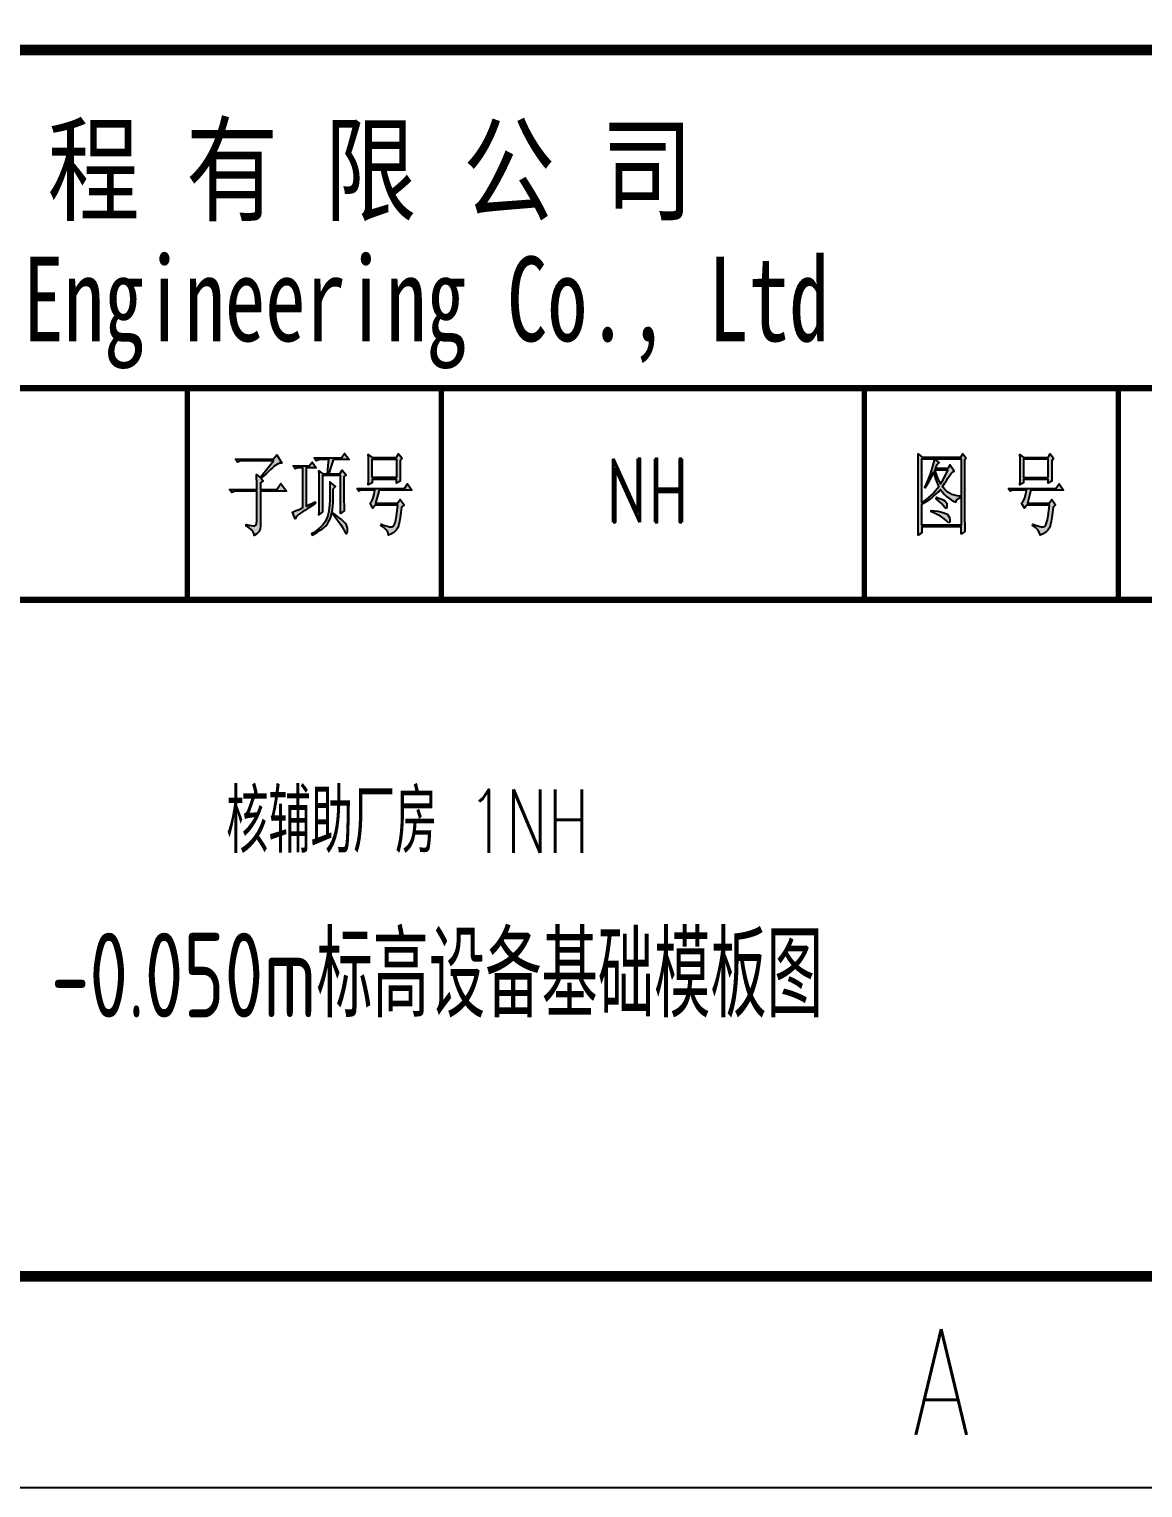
# Model space of a CAD drawing. Extents: x -383207 to 558143, y -95136 to 11777.
# Drawn here: x 189836 to 192468, y -93617 to -90167 of the extents above; entities that cross this region are included whole.
import ezdxf
from ezdxf.enums import TextEntityAlignment as Align

# ---------------------------------------------------------------- set-up
doc = ezdxf.new("R2010")
doc.units = 0
doc.linetypes.add('CONTINOUS', pattern=[0])
doc.layers.get('0').update_dxf_attribs({"linetype": 'CONTINUOUS'})
for name, color, linetype in [('1', 7, 'CONTINUOUS'), ('DIM', 3, 'CONTINUOUS'), ('TK', 4, 'CONTINUOUS'), ('图框', 4, 'CONTINOUS')]:
    doc.layers.add(name, color=color, linetype=linetype)
doc.styles.add('HZ', font='TXT.shx', dxfattribs={"width": 0.7, "bigfont": 'hz.shx'})
doc.styles.add('RH', font='romans.shx', dxfattribs={"width": 0.7, "bigfont": 'hz.shx'})
doc.styles.add('romand', font='romand.shx', dxfattribs={"width": 0.7, "height": 200, "bigfont": 'OCHINESE.shx'})
doc.styles.add('TSSD_Dimension', font='Tssdeng.shx', dxfattribs={"width": 0.7, "bigfont": 'tssdchn.shx'})
doc.styles.add('宋体', font='', dxfattribs={"width": 0.7})
doc.styles.get('宋体').set_extended_font_data('SimSun')

# ---------------------------------------------------------------- blocks, each defined once
blk = doc.blocks.new('tk')
at = {"color": 4}
for p, q in [((719081, -99198.6), (678781, -99198.6)), ((719581, -99698.6), (677531, -99698.6))]:
    blk.add_line(p, q, dxfattribs=at)
at = {"color": 4, "style": 'HZ', "width": 0.7}
blk.add_text('A', height=250, dxfattribs=at).set_placement((716562.2, -99573.6), align=Align.CENTER)

msp = doc.modelspace()

# ---------------------------------------------------------------- hatches: boundary and pattern name
at = {"layer": '1'}
h = msp.add_hatch(color=2, dxfattribs=at)
h.paths.add_polyline_path([(190382.5, -91342.2), (190382.5, -91260.1), (190443.6, -91260.1), (190430.1, -91241.9), (190420.9, -91256.1), (190382.5, -91256.1), (190382.5, -91240.2), (190388.9, -91235.2), (190383.6, -91230.2), (190389.8, -91224.1), (190395.5, -91218.6), (190401, -91213.4), (190405.9, -91208.9), (190410.7, -91204.9), (190414.9, -91201.1), (190422.3, -91196.1), (190428.2, -91193.7), (190432.5, -91193.5), (190420.9, -91174.3), (190412.6, -91184.5), (190322.9, -91184.5), (190327.7, -91191.1), (190333.4, -91189.2), (190339.3, -91188.5), (190413.3, -91188.5), (190381.3, -91227.6), (190373, -91220.3), (190373.7, -91246.6), (190373.7, -91256.1), (190309.4, -91256.1), (190314.2, -91262.7), (190320.1, -91260.8), (190325.8, -91260.1), (190373.7, -91260.1), (190373.7, -91331), (190372.3, -91339.8), (190368.9, -91341.9), (190364.9, -91341.5), (190359.2, -91340.8), (190351.6, -91339.3), (190348.1, -91338.6), (190348.1, -91342.6), (190355.4, -91346.7), (190361.1, -91351.2), (190364.9, -91356.4), (190367, -91361.9), (190367.3, -91364.5), (190373.7, -91360.7), (190378.4, -91355.7), (190381.3, -91349.5)])
h.paths.add_polyline_path([(190528.8, -91222.6), (190571.7, -91222.6), (190571.7, -91312.8), (190580, -91306.1), (190579.8, -91296.9), (190579.3, -91279.3), (190579.3, -91226), (190584.8, -91221), (190575.3, -91210.3), (190570.1, -91218.6), (190543.7, -91218.6), (190547.1, -91207.7), (190549.9, -91198.7), (190552.3, -91191.3), (190554.2, -91185.6), (190554.4, -91185.2), (190591.6, -91185.2), (190581.2, -91170.9), (190573.6, -91181.1), (190509.3, -91181.1), (190514.1, -91187.8), (190520, -91185.9), (190525.7, -91185.2), (190543.7, -91185.2), (190543.3, -91191.3), (190542.5, -91199.4), (190541.4, -91209.4), (190540.4, -91218.6), (190529.3, -91218.6), (190520.5, -91212), (190520.7, -91220.3), (190521, -91228.8), (190521, -91246.6), (190521.2, -91255.8), (190521.2, -91275.1), (190521, -91284.8), (190521, -91293.8), (190520.7, -91302.3), (190520.7, -91310.4), (190520.5, -91316.1), (190528.8, -91308.5)])
h.paths.add_polyline_path([(190501, -91295.9), (190509.8, -91290.2), (190512.4, -91288.6), (190511.2, -91285.3), (190490.1, -91295.2), (190490.1, -91204.4), (190513.6, -91204.4), (190504.1, -91191.1), (190497.2, -91200.1), (190459.3, -91200.1), (190464, -91206.8), (190469.7, -91204.9), (190475.7, -91204.4), (190482.5, -91204.4), (190482.5, -91298.5), (190473.5, -91302.8), (190466.7, -91305.9), (190461.4, -91308), (190458.1, -91309.2), (190457.6, -91309.4), (190464.5, -91325.1), (190467.6, -91319.9), (190471.6, -91316.1), (190473.8, -91314.4), (190477.1, -91312.1), (190481.4, -91309), (190486.8, -91305.2), (190493.5, -91300.9)])
h.paths.add_polyline_path([(190550.4, -91315.1), (190551.3, -91309.9), (190552.3, -91303.3), (190553, -91295.7), (190553.7, -91286.7), (190553.9, -91276.7), (190554.2, -91265.8), (190554.4, -91254.4), (190559.6, -91248.5), (190546.1, -91237.6), (190546.3, -91247.1), (190546.3, -91265.1), (190545.9, -91282.6), (190545.6, -91290.9), (190544.7, -91301.1), (190543, -91310.2), (190541.1, -91318.2), (190538.5, -91325.3), (190536.4, -91330.3), (190533.3, -91334.8), (190529.7, -91339.3), (190525.2, -91344.1), (190519.8, -91348.8), (190513.6, -91353.6), (190506.7, -91358.3), (190502.5, -91361.1), (190504.1, -91363.5), (190511.5, -91359.7), (190517.9, -91355.9), (190523.6, -91352.1), (190528.8, -91348.6), (190533.3, -91344.8), (190535.7, -91342.6), (190540.4, -91337.2), (190544.2, -91330.8), (190547.5, -91323.4)])
h.paths.add_polyline_path([(190573.6, -91327.2), (190567.7, -91322.3), (190560.3, -91316.3), (190554.9, -91311.8), (190553.7, -91314.4), (190559.4, -91321.8), (190564.4, -91328.2), (190568.4, -91333.6), (190571.2, -91337.7), (190575.5, -91344.5), (190579.3, -91351.4), (190581.7, -91355.9), (190585.5, -91361.1), (190588.1, -91356.2), (190588.3, -91347.6), (190585.7, -91340.3), (190584.8, -91338.6), (190582.2, -91335.5), (190578.6, -91331.7)])
h.paths.add_polyline_path([(190712.4, -91216), (190712.4, -91187.8), (190716.9, -91181.8), (190708.8, -91171.9), (190703.6, -91180.2), (190646, -91180.2), (190637.2, -91173.5), (190637.4, -91182.1), (190637.7, -91190.9), (190637.7, -91226.9), (190637.4, -91235.7), (190637.2, -91244), (190637.2, -91244.5), (190646, -91240.2), (190646, -91231.9), (190704.1, -91231.9), (190704.1, -91241.1), (190712.8, -91235.9), (190712.6, -91231.2), (190712.6, -91224.5)])
h.paths.add_polyline_path([(190646, -91184.5), (190704.1, -91184.5), (190704.1, -91227.6), (190646, -91227.6)], flags=16)
h.paths.add_polyline_path([(190662.8, -91257.7), (190740.3, -91257.7), (190729.7, -91242.8), (190722.3, -91253.5), (190609.7, -91253.5), (190614.4, -91260.1), (190619.6, -91257.7), (190652.8, -91257.7), (190650.9, -91267.2), (190649, -91275.3), (190648.1, -91277.7), (190644.3, -91285), (190641.2, -91288.6), (190648.1, -91300.2), (190653.5, -91292.6), (190707.1, -91292.6), (190705.5, -91306.6), (190703.8, -91318.2), (190702.2, -91327.5), (190700.3, -91334.8), (190698.4, -91339.6), (190696.5, -91342.4), (190696, -91342.6), (190692.4, -91343.8), (190687.5, -91343.8), (190681.5, -91342.6), (190673.9, -91340.3), (190667.5, -91337.7), (190666.8, -91341), (190673.9, -91346), (190679.4, -91351.2), (190683, -91356.6), (190684.8, -91362.3), (190684.8, -91363.5), (190692, -91360.7), (190697.2, -91357.8), (190698.4, -91356.9), (190703.1, -91352.4), (190706.4, -91347.6), (190707.9, -91344.3), (190709.3, -91338.9), (190710.9, -91331.5), (190712.6, -91321.8), (190714.3, -91310.2), (190715.9, -91297.6), (190721.6, -91291.9), (190712.8, -91279.3), (190706.4, -91288.6), (190654.5, -91288.6)])
h = msp.add_hatch(color=2, dxfattribs=at)
h.paths.add_polyline_path([(192046.7, -91328.9), (192046.7, -91186.8), (192050.2, -91181.8), (192042.2, -91171.9), (192037.4, -91179.5), (191945.9, -91179.5), (191936.6, -91171.9), (191936.9, -91181.4), (191937.1, -91190.4), (191937.1, -91347.4), (191936.9, -91356.2), (191936.6, -91363.5), (191945.4, -91358.5), (191945.4, -91344.3), (192038.6, -91344.3), (192038.6, -91361.9), (192047.4, -91355.2), (192046.9, -91346.9), (192046.9, -91338.1)])
h.paths.add_polyline_path([(191945.4, -91290.2), (191951.3, -91287.2), (191957, -91283.8), (191962.7, -91280.3), (191968.2, -91276.2), (191973.4, -91272), (191978.6, -91267.2), (191983.8, -91262.2), (191988.8, -91257), (191989.5, -91256.1), (191994.3, -91262), (191999, -91267.5), (192004, -91272.4), (192009.2, -91276.7), (192014.7, -91280.5), (192020.6, -91283.6), (192025.8, -91286), (192028.4, -91280.3), (192033.9, -91276.2), (192036.2, -91275.3), (192036.2, -91272), (192029.1, -91271), (192022.7, -91269.6), (192016.6, -91267.5), (192010.9, -91264.6), (192005.6, -91261.3), (192000.9, -91257), (191996.4, -91252.3), (191994.3, -91249.4), (191999.2, -91241.9), (192003.5, -91235), (192007.3, -91228.8), (192009.9, -91224.3), (192014.7, -91217.9), (192019.6, -91213.6), (192021.8, -91212.7), (192011.8, -91197.7), (192006.6, -91206), (191977.4, -91206), (191980.7, -91198.7), (191981.9, -91196.8), (191986.7, -91191.8), (191975.5, -91183.5), (192038.6, -91183.5), (192038.6, -91340.3), (191945.4, -91340.3)], flags=16)
h.paths.add_polyline_path([(191967.5, -91308.5), (191967.5, -91305.2), (191983.1, -91307.5), (191989.8, -91309), (191995.2, -91310.4), (191999.9, -91311.8), (192003.5, -91313.5), (192006.8, -91316.1), (192010.9, -91322), (192011.8, -91329.4), (192011.3, -91332.2), (192008.7, -91334.8), (192003.5, -91330.3), (192002.6, -91328.9), (191999.2, -91325.8), (191994.7, -91322.5), (191989.3, -91319.2), (191983.1, -91315.6), (191975.8, -91312.1)], flags=0)
h.paths.add_polyline_path([(191945.4, -91286.9), (191945.4, -91183.5), (191974.3, -91183.5), (191973.6, -91189.7), (191971.7, -91197.7), (191968.9, -91207.5), (191967.5, -91212), (191964.8, -91219.8), (191961.8, -91227.6), (191958.7, -91235.2), (191955.4, -91242.8), (191951.8, -91250.2), (191953.5, -91251.8), (191957.5, -91245.6), (191961.5, -91239), (191965.3, -91232.1), (191969.1, -91224.8), (191972.4, -91217.2), (191973.4, -91215.3), (191975.3, -91222.9), (191977.9, -91230.7), (191981, -91238.5), (191984.3, -91246.6), (191985.5, -91249.4), (191981.7, -91254.4), (191977.4, -91259.4), (191972.7, -91264.4), (191967.7, -91269.4), (191962.2, -91274.1), (191956.5, -91278.6), (191950.4, -91283.4)], flags=16)
h.paths.add_polyline_path([(191979.1, -91277.7), (191979.8, -91274.3), (191983.1, -91275.3), (191990.2, -91277.9), (191995.9, -91280.3), (192000.2, -91282.6), (192004.2, -91287.9), (192004.7, -91295.9), (192002.8, -91301.4), (191999, -91297.6), (191995.9, -91293.8), (191991.6, -91289), (191986, -91283.8)], flags=0)
h.paths.add_polyline_path([(191989.5, -91242.8), (191986.4, -91237.3), (191983.1, -91230.7), (191980, -91222.9), (191976.7, -91213.6), (191975.5, -91210.3), (192006.6, -91210.3), (192003, -91218.6), (191999.2, -91226.2), (191995.7, -91233.1), (191991.9, -91239.5)], flags=16)
h.paths.add_polyline_path([(192252.5, -91216), (192252.5, -91187.8), (192257, -91181.8), (192249, -91171.9), (192243.8, -91180.2), (192186.1, -91180.2), (192177.4, -91173.5), (192177.6, -91182.1), (192177.8, -91190.9), (192177.8, -91226.9), (192177.6, -91235.7), (192177.4, -91244), (192177.4, -91244.5), (192186.1, -91240.2), (192186.1, -91231.9), (192244.2, -91231.9), (192244.2, -91241.1), (192253, -91235.9), (192252.8, -91231.2), (192252.8, -91224.5)])
h.paths.add_polyline_path([(192186.1, -91184.5), (192244.2, -91184.5), (192244.2, -91227.6), (192186.1, -91227.6)], flags=16)
h.paths.add_polyline_path([(192203, -91257.7), (192280.5, -91257.7), (192270.1, -91242.8), (192262.5, -91253.5), (192149.8, -91253.5), (192154.6, -91260.1), (192159.8, -91257.7), (192193, -91257.7), (192191.1, -91267.2), (192189.2, -91275.3), (192188.3, -91277.7), (192184.5, -91285), (192181.4, -91288.6), (192188.3, -91300.2), (192193.7, -91292.6), (192247.3, -91292.6), (192245.7, -91306.6), (192244, -91318.2), (192242.3, -91327.5), (192240.4, -91334.8), (192238.5, -91339.6), (192236.6, -91342.5), (192232.6, -91343.8), (192227.6, -91343.8), (192221.7, -91342.6), (192214.1, -91340.3), (192207.7, -91337.7), (192207, -91341), (192214.1, -91346), (192219.6, -91351.2), (192223.1, -91356.6), (192225, -91362.3), (192225, -91363.5), (192232.1, -91360.7), (192237.4, -91357.8), (192238.5, -91356.9), (192243.3, -91352.4), (192246.6, -91347.6), (192248, -91344.3), (192249.5, -91338.9), (192251.1, -91331.5), (192252.8, -91321.8), (192254.4, -91310.2), (192256.1, -91297.6), (192261.8, -91291.9), (192253, -91279.3), (192246.6, -91288.6), (192194.9, -91288.6)])

# ---------------------------------------------------------------- linework, layer by layer
msp.add_lwpolyline([(152959.9, -63916.5), (195009.9, -63916.5), (195009.9, -93616.5), (152959.9, -93616.5)], close=True)
at = {"layer": '1', "color": 2}
msp.add_line((194509.9, -93116.5), (185509.5, -93116.5), dxfattribs=at)
msp.add_line((194509.9, -93116.5), (185509.5, -93116.5), dxfattribs=at)
at = {"layer": '1', "color": 2, "const_width": 25}
for points in [[(185509.5, -93116.5), (194509.9, -93116.5), (194509.9, -86528.1), (185509.5, -86528.1)], [(185509.5, -90216.4), (194509.9, -90216.4), (194509.9, -93116.5), (185509.5, -93116.5)]]:
    msp.add_lwpolyline(points, close=True, dxfattribs=at)
at = {"layer": '1', "color": 2}
for points, const_width in [([(185509.5, -91016.4), (194509.9, -91016.4)], 15), ([(190209.7, -91016.4), (190209.7, -91516.5)], 12.5), ([(190809.7, -91016.4), (190809.7, -91516.5)], 12.5), ([(191809.8, -91016.4), (191809.8, -91516.5)], 12.5), ([(192409.8, -91016.4), (192409.8, -91516.5)], 12.5), ([(188609.6, -91516.5), (194509.9, -91516.5)], 15)]:
    msp.add_lwpolyline(points, dxfattribs=dict(at, const_width=const_width))
for points in [[(190414.9, -91201.1), (190410.7, -91204.9), (190405.9, -91208.9), (190401, -91213.4), (190395.5, -91218.6), (190389.8, -91224.1), (190383.6, -91230.2), (190388.9, -91235.2), (190382.5, -91240.2), (190382.5, -91256.1), (190420.9, -91256.1), (190430.1, -91241.9), (190443.6, -91260.1), (190382.5, -91260.1), (190382.5, -91342.2), (190381.3, -91349.5), (190378.4, -91355.7), (190373.7, -91360.7), (190367.3, -91364.5), (190367, -91361.9), (190364.9, -91356.4), (190361.1, -91351.2), (190355.4, -91346.7), (190348.1, -91342.6), (190348.1, -91338.6), (190351.6, -91339.3), (190359.2, -91340.8), (190364.9, -91341.5), (190368.9, -91341.9), (190372.3, -91339.8), (190373.7, -91331), (190373.7, -91260.1), (190325.8, -91260.1), (190320.1, -91260.8), (190314.2, -91262.7), (190309.4, -91256.1), (190373.7, -91256.1), (190373.7, -91246.6), (190373, -91220.3), (190381.3, -91227.6), (190413.3, -91188.5), (190339.3, -91188.5), (190333.4, -91189.2), (190327.7, -91191.1), (190322.9, -91184.5), (190412.6, -91184.5), (190420.9, -91174.3), (190432.5, -91193.5), (190428.2, -91193.7), (190422.3, -91196.1)], [(190471.6, -91316.1), (190467.6, -91319.9), (190464.5, -91325.1), (190457.6, -91309.4), (190458.1, -91309.2), (190461.4, -91308), (190466.7, -91305.9), (190473.5, -91302.8), (190482.5, -91298.5), (190482.5, -91204.4), (190475.7, -91204.4), (190469.7, -91204.9), (190464, -91206.8), (190459.3, -91200.1), (190497.2, -91200.1), (190504.1, -91191.1), (190513.6, -91204.4), (190490.1, -91204.4), (190490.1, -91295.2), (190511.2, -91285.3), (190512.4, -91288.6), (190509.8, -91290.2), (190501, -91295.9), (190493.5, -91300.9), (190486.8, -91305.2), (190481.4, -91309), (190477.1, -91312.1), (190473.8, -91314.4)], [(190520.7, -91302.3), (190521, -91293.8), (190521, -91284.8), (190521.2, -91275.1), (190521.2, -91255.8), (190521, -91246.6), (190521, -91228.8), (190520.7, -91220.3), (190520.5, -91212), (190529.3, -91218.6), (190540.4, -91218.6), (190541.4, -91209.4), (190542.5, -91199.4), (190543.3, -91191.3), (190543.7, -91185.2), (190525.7, -91185.2), (190520, -91185.9), (190514.1, -91187.8), (190509.3, -91181.1), (190573.6, -91181.1), (190581.2, -91170.9), (190591.6, -91185.2), (190554.4, -91185.2), (190554.2, -91185.6), (190552.3, -91191.3), (190549.9, -91198.7), (190547.1, -91207.7), (190543.7, -91218.6), (190570.1, -91218.6), (190575.3, -91210.3), (190584.8, -91221), (190579.3, -91226), (190579.3, -91279.3), (190579.8, -91296.9), (190580, -91306.1), (190571.7, -91312.8), (190571.7, -91222.6), (190528.8, -91222.6), (190528.8, -91308.5), (190520.5, -91316.1), (190520.7, -91310.4)], [(190703.6, -91180.2), (190708.8, -91171.9), (190716.9, -91181.8), (190712.4, -91187.8), (190712.4, -91216), (190712.6, -91224.5), (190712.6, -91231.2), (190712.8, -91235.9), (190704.1, -91241.1), (190704.1, -91231.9), (190646, -91231.9), (190646, -91240.2), (190637.2, -91244.5), (190637.2, -91244), (190637.4, -91235.7), (190637.7, -91226.9), (190637.7, -91190.9), (190637.4, -91182.1), (190637.2, -91173.5), (190646, -91180.2)], [(190646, -91227.6), (190646, -91184.5), (190704.1, -91184.5), (190704.1, -91227.6)], [(192038.6, -91361.9), (192038.6, -91344.3), (191945.4, -91344.3), (191945.4, -91358.5), (191936.6, -91363.5), (191936.9, -91356.2), (191937.1, -91347.4), (191937.1, -91190.4), (191936.9, -91181.4), (191936.6, -91171.9), (191945.9, -91179.5), (192037.4, -91179.5), (192042.2, -91171.9), (192050.2, -91181.8), (192046.7, -91186.8), (192046.7, -91328.9), (192046.9, -91338.1), (192046.9, -91346.9), (192047.4, -91355.2)], [(192009.2, -91276.7), (192014.7, -91280.5), (192020.6, -91283.6), (192025.8, -91286), (192028.4, -91280.3), (192033.9, -91276.2), (192036.2, -91275.3), (192036.2, -91272), (192029.1, -91271), (192022.7, -91269.6), (192016.6, -91267.5), (192010.9, -91264.6), (192005.6, -91261.3), (192000.9, -91257), (191996.4, -91252.3), (191994.3, -91249.4), (191999.2, -91241.9), (192003.5, -91235), (192007.3, -91228.8), (192009.9, -91224.3), (192014.7, -91217.9), (192019.6, -91213.6), (192021.8, -91212.7), (192011.8, -91197.7), (192006.6, -91206), (191977.4, -91206), (191980.7, -91198.7), (191981.9, -91196.8), (191986.7, -91191.8), (191975.5, -91183.5), (192038.6, -91183.5), (192038.6, -91340.3), (191945.4, -91340.3), (191945.4, -91290.2), (191951.3, -91287.2), (191957, -91283.8), (191962.7, -91280.3), (191968.2, -91276.2), (191973.4, -91272), (191978.6, -91267.2), (191983.8, -91262.2), (191988.8, -91257), (191989.5, -91256.1), (191994.3, -91262), (191999, -91267.5), (192004, -91272.4)], [(191975.3, -91222.9), (191977.9, -91230.7), (191981, -91238.5), (191984.3, -91246.6), (191985.5, -91249.4), (191981.7, -91254.4), (191977.4, -91259.4), (191972.7, -91264.4), (191967.7, -91269.4), (191962.2, -91274.1), (191956.5, -91278.6), (191950.4, -91283.4), (191945.4, -91286.9), (191945.4, -91183.5), (191974.3, -91183.5), (191973.6, -91189.7), (191971.7, -91197.7), (191968.9, -91207.5), (191967.5, -91212), (191964.8, -91219.8), (191961.8, -91227.6), (191958.7, -91235.2), (191955.4, -91242.8), (191951.8, -91250.2), (191953.5, -91251.8), (191957.5, -91245.6), (191961.5, -91239), (191965.3, -91232.1), (191969.1, -91224.8), (191972.4, -91217.2), (191973.4, -91215.3)], [(192243.8, -91180.2), (192249, -91171.9), (192257, -91181.8), (192252.5, -91187.8), (192252.5, -91216), (192252.8, -91224.5), (192252.8, -91231.2), (192253, -91235.9), (192244.2, -91241.1), (192244.2, -91231.9), (192186.1, -91231.9), (192186.1, -91240.2), (192177.4, -91244.5), (192177.4, -91244), (192177.6, -91235.7), (192177.8, -91226.9), (192177.8, -91190.9), (192177.6, -91182.1), (192177.4, -91173.5), (192186.1, -91180.2)], [(192244.2, -91227.6), (192244.2, -91184.5), (192186.1, -91184.5), (192186.1, -91227.6)], [(191991.9, -91239.5), (191995.7, -91233.1), (191999.2, -91226.2), (192003, -91218.6), (192006.6, -91210.3), (191975.5, -91210.3), (191976.7, -91213.6), (191980, -91222.9), (191983.1, -91230.7), (191986.4, -91237.3), (191989.5, -91242.8)], [(190535.7, -91342.6), (190540.4, -91337.2), (190544.2, -91330.8), (190547.5, -91323.4), (190550.4, -91315.1), (190551.3, -91309.9), (190552.3, -91303.3), (190553, -91295.7), (190553.7, -91286.7), (190553.9, -91276.7), (190554.2, -91265.8), (190554.4, -91254.4), (190559.6, -91248.5), (190546.1, -91237.6), (190546.3, -91247.1), (190546.3, -91265.1), (190545.9, -91282.6), (190545.6, -91290.9), (190544.7, -91301.1), (190543, -91310.2), (190541.1, -91318.2), (190538.5, -91325.3), (190536.4, -91330.3), (190533.3, -91334.8), (190529.7, -91339.3), (190525.2, -91344.1), (190519.8, -91348.8), (190513.6, -91353.6), (190506.7, -91358.3), (190502.5, -91361.1), (190504.1, -91363.5), (190511.5, -91359.7), (190517.9, -91355.9), (190523.6, -91352.1), (190528.8, -91348.6), (190533.3, -91344.8)], [(190609.7, -91253.5), (190722.3, -91253.5), (190729.7, -91242.8), (190740.3, -91257.7), (190662.8, -91257.7), (190654.5, -91288.6), (190706.4, -91288.6), (190712.8, -91279.3), (190721.6, -91291.9), (190715.9, -91297.6), (190714.3, -91310.2), (190712.6, -91321.8), (190710.9, -91331.5), (190709.3, -91338.9), (190707.9, -91344.3), (190706.4, -91347.6), (190703.1, -91352.4), (190698.4, -91356.9), (190697.2, -91357.8), (190692, -91360.7), (190684.8, -91363.5), (190684.8, -91362.3), (190683, -91356.6), (190679.4, -91351.2), (190673.9, -91346), (190666.8, -91341), (190667.5, -91337.7), (190673.9, -91340.3), (190681.5, -91342.6), (190687.5, -91343.8), (190692.4, -91343.8), (190696, -91342.6), (190696.5, -91342.4), (190698.4, -91339.6), (190700.3, -91334.8), (190702.2, -91327.5), (190703.8, -91318.2), (190705.5, -91306.6), (190707.1, -91292.6), (190653.5, -91292.6), (190648.1, -91300.2), (190641.2, -91288.6), (190644.3, -91285), (190648.1, -91277.7), (190649, -91275.3), (190650.9, -91267.2), (190652.8, -91257.7), (190619.6, -91257.7), (190614.4, -91260.1)], [(192149.8, -91253.5), (192262.5, -91253.5), (192270.1, -91242.8), (192280.5, -91257.7), (192203, -91257.7), (192194.9, -91288.6), (192246.6, -91288.6), (192253, -91279.3), (192261.8, -91291.9), (192256.1, -91297.6), (192254.4, -91310.2), (192252.8, -91321.8), (192251.1, -91331.5), (192249.5, -91338.9), (192248, -91344.3), (192246.6, -91347.6), (192243.3, -91352.4), (192238.5, -91356.9), (192237.4, -91357.8), (192232.1, -91360.7), (192225, -91363.5), (192225, -91362.3), (192223.1, -91356.6), (192219.6, -91351.2), (192214.1, -91346), (192207, -91341), (192207.7, -91337.7), (192214.1, -91340.3), (192221.7, -91342.6), (192227.6, -91343.8), (192232.6, -91343.8), (192236.2, -91342.6), (192236.6, -91342.4), (192238.5, -91339.6), (192240.4, -91334.8), (192242.3, -91327.5), (192244, -91318.2), (192245.7, -91306.6), (192247.3, -91292.6), (192193.7, -91292.6), (192188.3, -91300.2), (192181.4, -91288.6), (192184.5, -91285), (192188.3, -91277.7), (192189.2, -91275.3), (192191.1, -91267.2), (192193, -91257.7), (192159.8, -91257.7), (192154.6, -91260.1)], [(192002.8, -91301.4), (191999, -91297.6), (191995.9, -91293.8), (191991.6, -91289), (191986, -91283.8), (191979.1, -91277.7), (191979.8, -91274.3), (191983.1, -91275.3), (191990.2, -91277.9), (191995.9, -91280.3), (192000.2, -91282.6), (192004.2, -91287.9), (192004.7, -91295.9)], [(190564.4, -91328.2), (190568.4, -91333.6), (190571.2, -91337.7), (190575.5, -91344.5), (190579.3, -91351.4), (190581.7, -91355.9), (190585.5, -91361.1), (190588.1, -91356.2), (190588.1, -91355.9), (190588.3, -91347.6), (190585.7, -91340.3), (190584.8, -91338.6), (190582.2, -91335.5), (190578.6, -91331.7), (190573.6, -91327.2), (190567.7, -91322.3), (190560.3, -91316.3), (190554.9, -91311.8), (190553.7, -91314.4), (190559.4, -91321.8)], [(192008.7, -91334.8), (192003.5, -91330.3), (192002.6, -91328.9), (191999.2, -91325.8), (191994.7, -91322.5), (191989.3, -91319.2), (191983.1, -91315.6), (191975.8, -91312.1), (191967.5, -91308.5), (191967.5, -91305.2), (191983.1, -91307.5), (191989.8, -91309), (191995.2, -91310.4), (191999.9, -91311.8), (192003.5, -91313.5), (192006.8, -91316.1), (192010.9, -91322), (192011.8, -91329.4), (192011.3, -91332.2)]]:
    msp.add_lwpolyline(points, close=True, dxfattribs=at)
at = {"layer": '图框', "color": 2}
msp.add_line((194509.9, -93116.5), (185509.5, -93116.5), dxfattribs=at)

# ---------------------------------------------------------------- block references
at = {"layer": 'DIM'}
msp.add_blockref('tk', (-524571, 6082.1), dxfattribs=at)

# ---------------------------------------------------------------- texts
at = {"layer": '1', "color": 2, "style": '宋体'}
for s, width, p in [('中 国 核 电 工 程 有 限 公 司', 0.8, (188243.4, -90599.9)), ('China Nuclear Power Engineering Co., Ltd', 0.7, (187917, -90905.2))]:
    msp.add_text(s, height=200.01, dxfattribs=dict(at, width=width)).set_placement(p)
at = {"layer": 'TK', "color": 2, "style": 'romand', "width": 0.7}
msp.add_text('NH', height=150.01, dxfattribs=at).set_placement((191198, -91333.2))
at = {"layer": 'TK', "color": 1, "width": 0.7}
for s, height, style, p in [('核辅助厂房 1NH ', 150.01, 'RH', (190301.4, -92115.3)), ('-0.050m标高设备基础模板图', 200.01, 'TSSD_Dimension', (189887, -92504.1))]:
    msp.add_text(s, height=height, dxfattribs=dict(at, style=style)).set_placement(p)

doc.saveas('drawing.dxf')
